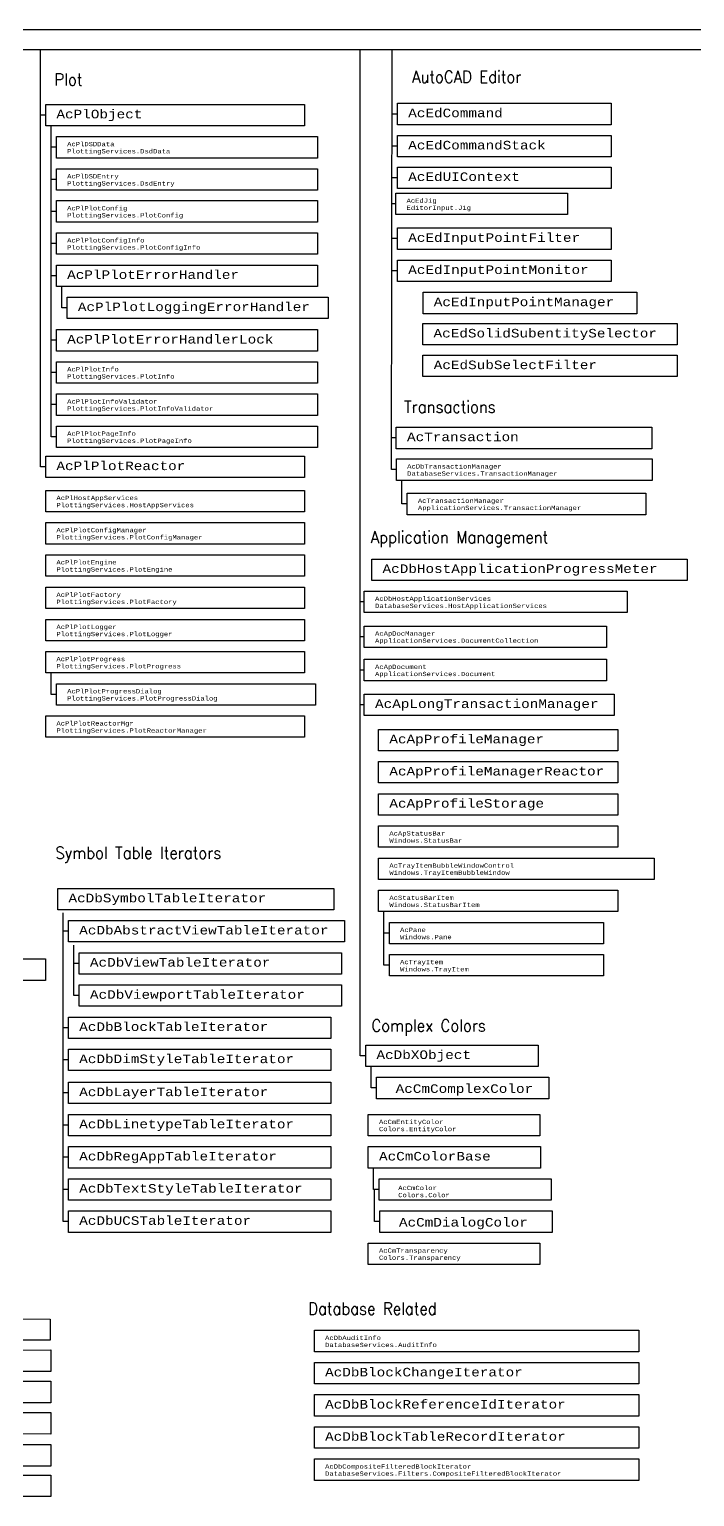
# Model space of a CAD drawing. Extents: x -49 to 186, y -248 to 71.
# Drawn here: x -8 to 23.1, y 0.6 to 69.1 of the extents above; entities that cross this region are included whole.
import ezdxf

# ---------------------------------------------------------------- set-up
doc = ezdxf.new("R2010")
doc.units = 0
doc.header["$MEASUREMENT"] = 0
doc.layers.get('0').update_dxf_attribs({"linetype": 'CONTINUOUS'})
doc.styles.add('ROMANC', font='romanc.shx', dxfattribs={"width": 0.9})
doc.styles.get("Standard").update_dxf_attribs({"font": 'COUR.TTF'})

msp = doc.modelspace()

# ---------------------------------------------------------------- linework, layer by layer
for p, q in [((-48.577, 69.058), (64.284, 69.052)), ((-48.295, 68.116), (64.284, 68.111)), ((7.459, 21.195), (7.459, 68.114)), ((8.923, 48.527), (8.949, 68.113)), ((-7.205, 65.057), (-7.455, 65.057)), ((-6.956, 50.057), (-6.955, 64.562)), ((-6.705, 63.557), (-6.955, 63.557)), ((-6.705, 62.057), (-6.955, 62.057)), ((9.125, 60.92), (8.939, 60.923)), ((-6.705, 60.569), (-6.955, 60.569)), ((-6.705, 59.069), (-6.955, 59.069)), ((-6.705, 57.569), (-6.955, 57.569)), ((-6.705, 54.557), (-6.955, 54.557)), ((-6.705, 53.057), (-6.955, 53.057)), ((-6.705, 51.557), (-6.955, 51.557)), ((-6.705, 50.057), (-6.956, 50.057)), ((9.146, 50.004), (8.926, 50.004)), ((9.154, 48.527), (8.923, 48.527)), ((9.404, 46.927), (9.404, 48.027)), ((9.654, 46.927), (9.404, 46.927)), ((7.655, 42.359), (7.459, 42.359)), ((7.655, 40.736), (7.459, 40.736)), ((-6.955, 38.045), (-6.955, 39.045)), ((7.655, 39.182), (7.459, 39.182)), ((-6.705, 38.045), (-6.955, 38.045)), ((7.655, 37.56), (7.459, 37.56)), ((-6.392, 13.463), (-6.392, 27.863)), ((-6.142, 27.003), (-6.392, 27.003)), ((-5.892, 24.003), (-5.892, 26.352)), ((-5.642, 25.503), (-5.892, 25.503)), ((-5.642, 24.003), (-5.892, 24.003)), ((-6.142, 22.503), (-6.392, 22.503)), ((-6.142, 21.003), (-6.392, 21.003)), ((7.721, 21.195), (7.459, 21.195)), ((7.971, 19.695), (7.971, 20.695)), ((-6.142, 19.463), (-6.392, 19.463)), ((8.221, 19.695), (7.971, 19.695)), ((-6.142, 17.963), (-6.392, 17.963)), ((-6.142, 16.463), (-6.392, 16.463)), ((8.09, 14.963), (8.09, 15.963)), ((-6.142, 14.963), (-6.392, 14.963)), ((8.34, 14.963), (8.09, 14.963)), ((8.125, 13.463), (8.125, 14.963)), ((-6.142, 13.463), (-6.392, 13.463)), ((8.375, 13.463), (8.125, 13.463))]:
    msp.add_line(p, q)
at = {"color": 7}
for p, q in [((-7.455, 48.655), (-7.455, 68.115)), ((9.202, 65.11), (8.945, 65.11)), ((9.202, 63.608), (8.943, 63.608)), ((9.452, 63.108), (9.452, 63.108)), ((9.202, 62.137), (8.941, 62.137)), ((9.202, 59.298), (8.937, 59.298)), ((9.202, 57.798), (8.934, 57.798)), ((-6.455, 56.069), (-6.455, 57.069)), ((-6.205, 56.069), (-6.455, 56.069)), ((-7.205, 48.655), (-7.455, 48.655)), ((8.572, 25.416), (8.572, 27.916)), ((8.822, 26.916), (8.572, 26.916)), ((8.822, 25.416), (8.572, 25.416))]:
    msp.add_line(p, q, dxfattribs=at)
for points in [[(-7.205, 65.557), (4.872, 65.557), (4.872, 64.557), (-7.205, 64.557)], [(9.202, 65.61), (19.173, 65.61), (19.173, 64.61), (9.202, 64.61)], [(-6.705, 64.057), (5.469, 64.057), (5.469, 63.057), (-6.705, 63.057)], [(9.202, 64.108), (19.173, 64.108), (19.173, 63.108), (9.202, 63.108)], [(-6.705, 62.557), (5.469, 62.557), (5.469, 61.557), (-6.705, 61.557)], [(9.202, 62.637), (19.173, 62.637), (19.173, 61.637), (9.202, 61.637)], [(-6.705, 61.069), (5.469, 61.069), (5.469, 60.069), (-6.705, 60.069)], [(9.125, 61.42), (17.125, 61.42), (17.125, 60.42), (9.125, 60.42)], [(-6.705, 59.569), (5.469, 59.569), (5.469, 58.569), (-6.705, 58.569)], [(9.202, 59.798), (19.173, 59.798), (19.173, 58.798), (9.202, 58.798)], [(9.202, 58.298), (19.173, 58.298), (19.173, 57.298), (9.202, 57.298)], [(-6.705, 58.069), (5.469, 58.069), (5.469, 57.069), (-6.705, 57.069)], [(10.393, 56.798), (20.364, 56.798), (20.364, 55.798), (10.393, 55.798)], [(-6.205, 56.569), (5.969, 56.569), (5.969, 55.569), (-6.205, 55.569)], [(-6.705, 55.057), (5.469, 55.057), (5.469, 54.057), (-6.705, 54.057)], [(10.383, 55.34), (22.242, 55.34), (22.242, 54.34), (10.383, 54.34)], [(-6.705, 53.557), (5.469, 53.557), (5.469, 52.557), (-6.705, 52.557)], [(10.391, 53.863), (22.249, 53.863), (22.249, 52.863), (10.391, 52.863)], [(-6.705, 52.057), (5.469, 52.057), (5.469, 51.057), (-6.705, 51.057)], [(-6.705, 50.557), (5.469, 50.557), (5.469, 49.557), (-6.705, 49.557)], [(-7.205, 49.155), (4.872, 49.153), (4.872, 48.158), (-7.205, 48.155)], [(-7.205, 47.557), (4.872, 47.557), (4.872, 46.557), (-7.205, 46.557)], [(-7.205, 46.057), (4.872, 46.057), (4.872, 45.057), (-7.205, 45.057)], [(-7.205, 44.557), (4.872, 44.557), (4.872, 43.557), (-7.205, 43.557)], [(-7.205, 43.045), (4.872, 43.045), (4.872, 42.045), (-7.205, 42.045)], [(-7.205, 41.545), (4.872, 41.545), (4.872, 40.545), (-7.205, 40.545)], [(7.655, 41.236), (18.957, 41.236), (18.957, 40.236), (7.655, 40.236)], [(-7.205, 40.045), (4.872, 40.045), (4.872, 39.045), (-7.205, 39.045)], [(7.655, 39.682), (18.957, 39.682), (18.957, 38.682), (7.655, 38.682)], [(-6.705, 38.545), (5.372, 38.545), (5.372, 37.545), (-6.705, 37.545)], [(7.655, 38.06), (19.302, 38.059), (19.309, 37.059), (7.655, 37.06)], [(-7.205, 37.045), (4.872, 37.045), (4.872, 36.045), (-7.205, 36.045)], [(8.322, 36.416), (19.485, 36.416), (19.485, 35.416), (8.322, 35.416)], [(8.322, 34.916), (19.485, 34.916), (19.485, 33.916), (8.322, 33.916)], [(8.322, 33.416), (19.485, 33.416), (19.485, 32.416), (8.322, 32.416)], [(8.322, 31.916), (19.485, 31.916), (19.485, 30.916), (8.322, 30.916)], [(8.322, 30.416), (21.177, 30.416), (21.177, 29.416), (8.322, 29.416)], [(8.322, 28.916), (19.485, 28.916), (19.485, 27.916), (8.322, 27.916)], [(8.822, 27.416), (18.811, 27.416), (18.811, 26.416), (8.822, 26.416)], [(8.822, 25.916), (18.811, 25.916), (18.811, 24.916), (8.822, 24.916)], [(8.34, 15.463), (16.375, 15.463), (16.375, 14.463), (8.34, 14.463)], [(8.375, 13.963), (16.41, 13.963), (16.41, 12.963), (8.375, 12.963)]]:
    msp.add_lwpolyline(points, close=True, dxfattribs=at)
for points in [[(9.146, 50.504), (21.068, 50.504), (21.068, 49.504), (9.146, 49.504)], [(9.154, 49.027), (21.075, 49.027), (21.075, 48.027), (9.154, 48.027)], [(9.654, 47.427), (20.783, 47.427), (20.783, 46.427), (9.654, 46.427)], [(8.004, 44.359), (22.709, 44.359), (22.709, 43.359), (8.004, 43.359)], [(7.655, 42.859), (19.919, 42.859), (19.919, 41.859), (7.655, 41.859)], [(-6.642, 29.003), (6.229, 29.003), (6.229, 28.003), (-6.642, 28.003)], [(-6.142, 27.503), (6.729, 27.503), (6.729, 26.503), (-6.142, 26.503)], [(-5.642, 26.003), (6.596, 26.003), (6.596, 25.003), (-5.642, 25.003)], [(-19.419, 25.71), (-7.211, 25.71), (-7.211, 24.71), (-19.419, 24.71)], [(-5.642, 24.503), (6.596, 24.503), (6.596, 23.503), (-5.642, 23.503)], [(-6.142, 23.003), (6.096, 23.003), (6.096, 22.003), (-6.142, 22.003)], [(-6.142, 21.503), (6.096, 21.503), (6.096, 20.503), (-6.142, 20.503)], [(7.721, 21.695), (15.756, 21.695), (15.756, 20.695), (7.721, 20.695)], [(-6.142, 19.963), (6.096, 19.963), (6.096, 18.963), (-6.142, 18.963)], [(8.221, 20.195), (16.256, 20.195), (16.256, 19.195), (8.221, 19.195)], [(-6.142, 18.463), (6.096, 18.463), (6.096, 17.463), (-6.142, 17.463)], [(7.84, 18.463), (15.84, 18.463), (15.84, 17.463), (7.84, 17.463)], [(-6.142, 16.963), (6.096, 16.963), (6.096, 15.963), (-6.142, 15.963)], [(7.84, 16.963), (15.875, 16.963), (15.875, 15.963), (7.84, 15.963)], [(-6.142, 15.463), (6.096, 15.463), (6.096, 14.463), (-6.142, 14.463)], [(-6.142, 13.963), (6.096, 13.963), (6.096, 12.963), (-6.142, 12.963)], [(7.84, 12.463), (15.84, 12.463), (15.84, 11.463), (7.84, 11.463)], [(-18.081, 8.933), (-6.998, 8.915), (-6.998, 7.932), (-18.081, 7.933)], [(5.325, 8.395), (20.463, 8.395), (20.463, 7.395), (5.325, 7.395)], [(-18.081, 7.476), (-6.968, 7.477), (-6.968, 6.467), (-18.081, 6.476)], [(5.325, 6.895), (20.463, 6.895), (20.463, 5.895), (5.325, 5.895)], [(-18.081, 6.018), (-6.968, 6.019), (-6.968, 5.01), (-18.081, 5.018)], [(5.325, 5.395), (20.463, 5.395), (20.463, 4.395), (5.325, 4.395)], [(-18.081, 4.561), (-6.968, 4.562), (-6.968, 3.553), (-18.081, 3.561)], [(5.325, 3.895), (20.463, 3.895), (20.463, 2.895), (5.325, 2.895)], [(-17.581, 3.065), (-6.968, 3.065), (-6.968, 2.065), (-17.581, 2.065)], [(5.325, 2.395), (20.463, 2.395), (20.463, 1.395), (5.325, 1.395)], [(-18.081, 1.647), (-6.968, 1.647), (-6.968, 0.638), (-18.081, 0.647)]]:
    msp.add_lwpolyline(points, close=True)

# ---------------------------------------------------------------- texts
at = {"color": 1, "style": 'ROMANC', "width": 0.9}
for s, height, p in [('AutoCAD Editor', 0.56469, (9.883, 66.563)), ('Plot', 0.5647, (-6.798, 66.435)), ('Transactions', 0.56469, (9.514, 51.174)), ('Application Management', 0.56469, (7.956, 45.098)), ('Symbol Table Iterators', 0.56469, (-6.752, 30.377)), ('Complex Colors', 0.56469, (7.987, 22.321)), ('Database Related', 0.56469, (5.038, 9.122))]:
    msp.add_text(s, height=height, dxfattribs=at).set_placement(p)
at = {"color": 7, "attachment_point": 1}
for s, insert, char_height in [('{\\fCourier New|b0|i0|c0|p49;AcPlObject}', (-6.705, 65.307), 0.4), ('{\\fCourier New|b0|i0|c0|p49;AcEdCommand}', (9.702, 65.36), 0.4), ('\\fCourier New|b0|i0|c0|p49;AcEdCommandStack', (9.702, 63.858), 0.4), ('{\\fCourier New|b0|i0|c0|p49;AcEdUIContext}', (9.702, 62.387), 0.4), ('\\fCourier New|b0|i0|c0|p49;AcEdInputPointFilter', (9.702, 59.548), 0.4), ('{\\fCourier New|b0|i0|c0|p49;AcPlPlotErrorHandler}', (-6.205, 57.819), 0.4), ('\\fCourier New|b0|i0|c0|p49;AcEdInputPointMonitor', (9.702, 58.048), 0.4), ('{\\fCourier New|b0|i0|c0|p49;AcPlPlotLoggingErrorHandler}', (-5.705, 56.319), 0.4), ('\\fCourier New|b0|i0|c0|p49;AcEdInputPointManager ', (10.893, 56.548), 0.4), ('{\\fCourier New|b0|i0|c0|p49;AcPlPlotErrorHandlerLock}', (-6.205, 54.807), 0.4), ('\\fCourier New|b0|i0|c0|p49;AcEdSolidSubentitySelector', (10.883, 55.09), 0.4), ('{\\fCourier New|b0|i0|c0|p49;AcEdSubSelectFilter}', (10.891, 53.613), 0.4), ('{\\fCourier New|b0|i0|c0|p49;AcPlPlotReactor}', (-6.705, 48.905), 0.4), ('\\fCourier New|b0|i0|c0|p49;AcApLongTransactionManager', (8.155, 37.81), 0.4), ('\\fCourier New|b0|i0|c0|p49;AcApProfileManager', (8.822, 36.166), 0.4), ('\\fCourier New|b0|i0|c0|p49;AcApProfileManagerReactor', (8.822, 34.666), 0.4), ('{\\fCourier New|b0|i0|c0|p49;AcApProfileStorage}', (8.822, 33.166), 0.4), ('{\\fCourier New|b0|i0|c0|p49;AcCmColor\\P\\C3;Colors.Color}', (9.235, 15.133), 0.2), ('{\\fCourier New|b0|i0|c0|p49;AcCmDialogColor}', (9.27, 13.633), 0.4)]:
    msp.add_mtext(s, dxfattribs=dict(at, insert=insert, char_height=char_height))
at = {"color": 42, "char_height": 0.2, "attachment_point": 1}
for s, insert in [('{\\fCourier New|b0|i0|c0|p49;\\C7;AcPlDSDData\\P\\C3;PlottingServices.DsdData}', (-6.205, 63.807)), ('{\\fCourier New|b0|i0|c0|p49;\\C7;AcPlDSDEntry\\C42;\\P\\C3;PlottingServices.DsdEntry}', (-6.205, 62.307)), ('{\\fCourier New|b0|i0|c0|p49;\\C7;AcEdJig\\C42;\\P\\C3;EditorInput.Jig}', (9.625, 61.17)), ('{\\fCourier New|b0|i0|c0|p49;\\C7;AcPlPlotConfig\\P\\C3;PlottingServices.PlotConfig}', (-6.205, 60.819)), ('{\\fCourier New|b0|i0|c0|p49;\\C7;AcPlPlotConfigInfo\\P\\C3;PlottingServices.PlotConfigInfo}', (-6.205, 59.319)), ('{\\fCourier New|b0|i0|c0|p49;\\C7;AcPlPlotInfo\\C42;\\P\\C3;PlottingServices.PlotInfo}', (-6.205, 53.307)), ('{\\fCourier New|b0|i0|c0|p49;\\C7;AcPlPlotInfoValidator\\P\\C3;PlottingServices.PlotInfoValidator}', (-6.205, 51.807)), ('{\\fCourier New|b0|i0|c0|p49;\\C7;AcPlPlotPageInfo\\P\\C3;PlottingServices.PlotPageInfo}', (-6.205, 50.307)), ('{\\fCourier New|b0|i0|c0|p49;\\C7;AcPlHostAppServices\\C42;\\P\\C3;PlottingServices.HostAppServices}', (-6.705, 47.307)), ('{\\fCourier New|b0|i0|c0|p49;\\C7;AcPlPlotConfigManager\\C42;\\P\\C3;PlottingServices.PlotConfigManager}', (-6.705, 45.807)), ('{\\fCourier New|b0|i0|c0|p49;\\C7;AcPlPlotEngine\\P\\C3;PlottingServices.PlotEngine}', (-6.705, 44.307)), ('{\\fCourier New|b0|i0|c0|p49;\\C7;AcPlPlotFactory\\P\\C3;PlottingServices.PlotFactory}', (-6.705, 42.795)), ('{\\fCourier New|b0|i0|c0|p49;\\C7;AcPlPlotLogger\\C42;\\P\\C3;PlottingServices.PlotLogger}', (-6.705, 41.295)), ('{\\fCourier New|b0|i0|c0|p49;\\C7;AcApDocManager\\P\\C3;ApplicationServices.DocumentCollection}', (8.155, 40.986)), ('{\\fCourier New|b0|i0|c0|p49;\\C7;AcPlPlotProgress\\P\\C3;PlottingServices.PlotProgress}', (-6.705, 39.795)), ('{\\fCourier New|b0|i0|c0|p49;\\C7;AcApDocument\\C42;\\P\\C3;ApplicationServices.Document}', (8.155, 39.432)), ('{\\fCourier New|b0|i0|c0|p49;\\C7;AcPlPlotProgressDialog\\P\\C3;PlottingServices.PlotProgressDialog}', (-6.205, 38.295)), ('{\\fCourier New|b0|i0|c0|p49;\\C7;AcPlPlotReactorMgr\\P\\C3;PlottingServices.PlotReactorManager}', (-6.705, 36.795)), ('{\\fCourier New|b0|i0|c0|p49;\\C7;AcApStatusBar\\P\\C3;Windows.StatusBar}', (8.822, 31.666)), ('{\\fCourier New|b0|i0|c0|p49;\\C7;AcTrayItemBubbleWindowControl\\C42;\\P\\C3;Windows.TrayItemBubbleWindow}', (8.822, 30.166)), ('{\\fCourier New|b0|i0|c0|p49;\\C7;AcStatusBarItem\\P\\C3;Windows.StatusBarItem}', (8.822, 28.666)), ('{\\fCourier New|b0|i0|c0|p49;\\C7;AcPane\\P\\C3;Windows.Pane}', (9.322, 27.166)), ('{\\fCourier New|b0|i0|c0|p49;\\C7;AcTrayItem\\C42;\\P\\C3;Windows.TrayItem}', (9.322, 25.666))]:
    msp.add_mtext(s, dxfattribs=dict(at, insert=insert))
at = {"attachment_point": 1}
for s, insert, char_height in [('{\\fCourier New|b0|i0|c0|p49;AcTransaction}', (9.646, 50.254), 0.4), ('\\fCourier New|b0|i0|c0|p49;AcDbTransactionManager\\P\\C3;DatabaseServices.TransactionManager', (9.654, 48.777), 0.2), ('\\fCourier New|b0|i0|c0|p49;AcTransactionManager\\P\\C3;ApplicationServices.TransactionManager', (10.154, 47.177), 0.2), ('\\fCourier New|b0|i0|c0|p49;AcDbHostApplicationProgressMeter', (8.504, 44.109), 0.4), ('\\fCourier New|b0|i0|c0|p49;AcDbHostApplicationServices\\P\\C3;DatabaseServices.HostApplicationServices', (8.155, 42.609), 0.2), ('\\fCourier New|b0|i0|c0|p49;AcDbSymbolTableIterator', (-6.142, 28.753), 0.4), ('\\fCourier New|b0|i0|c0|p49;AcDbAbstractViewTableIterator', (-5.642, 27.253), 0.4), ('\\fCourier New|b0|i0|c0|p49;AcDbViewTableIterator', (-5.142, 25.753), 0.4), ('\\fCourier New|b0|i0|c0|p49;AcDbViewportTableIterator', (-5.142, 24.253), 0.4), ('\\fCourier New|b0|i0|c0|p49;AcDbBlockTableIterator', (-5.642, 22.753), 0.4), ('\\fCourier New|b0|i0|c0|p49;AcDbDimStyleTableIterator', (-5.642, 21.253), 0.4), ('\\fCourier New|b0|i0|c0|p49;AcDbXObject', (8.221, 21.445), 0.4), ('\\fCourier New|b0|i0|c0|p49;AcCmComplexColor', (9.116, 19.865), 0.4), ('\\fCourier New|b0|i0|c0|p49;AcDbLayerTableIterator', (-5.642, 19.713), 0.4), ('\\fCourier New|b0|i0|c0|p49;AcDbLinetypeTableIterator', (-5.642, 18.213), 0.4), ('\\fCourier New|b0|i0|c0|p49;AcCmEntityColor\\P\\C3;Colors.EntityColor', (8.34, 18.213), 0.2), ('\\fCourier New|b0|i0|c0|p49;AcDbRegAppTableIterator', (-5.642, 16.713), 0.4), ('{\\fCourier New|b0|i0|c0|p49;AcCmColorBase}', (8.34, 16.713), 0.4), ('\\fCourier New|b0|i0|c0|p49;AcDbTextStyleTableIterator', (-5.642, 15.213), 0.4), ('\\fCourier New|b0|i0|c0|p49;AcDbUCSTableIterator', (-5.642, 13.713), 0.4), ('{\\fCourier New|b0|i0|c0|p49;AcCmTransparency\\P\\C3;Colors.Transparency}', (8.34, 12.213), 0.2), ('\\fCourier New|b0|i0|c0|p49;AcDbAuditInfo\\P\\C3;DatabaseServices.AuditInfo', (5.825, 8.145), 0.2), ('\\fCourier New|b0|i0|c0|p49;', (2.122, 6.808), 0.4), ('\\fCourier New|b0|i0|c0|p49;AcDbBlockChangeIterator', (5.825, 6.645), 0.4), ('\\fCourier New|b0|i0|c0|p49;AcDbBlockReferenceIdIterator', (5.825, 5.145), 0.4), ('\\fCourier New|b0|i0|c0|p49;', (2.122, 3.808), 0.4), ('\\fCourier New|b0|i0|c0|p49;AcDbBlockTableRecordIterator', (5.825, 3.645), 0.4), ('\\fCourier New|b0|i0|c0|p49;AcDbCompositeFilteredBlockIterator\\P\\C3;DatabaseServices.Filters.CompositeFilteredBlockIterator', (5.825, 2.145), 0.2), ('\\fCourier New|b0|i0|c0|p49;', (2.122, 0.808), 0.4)]:
    msp.add_mtext(s, dxfattribs=dict(at, insert=insert, char_height=char_height))

doc.saveas('drawing.dxf')
